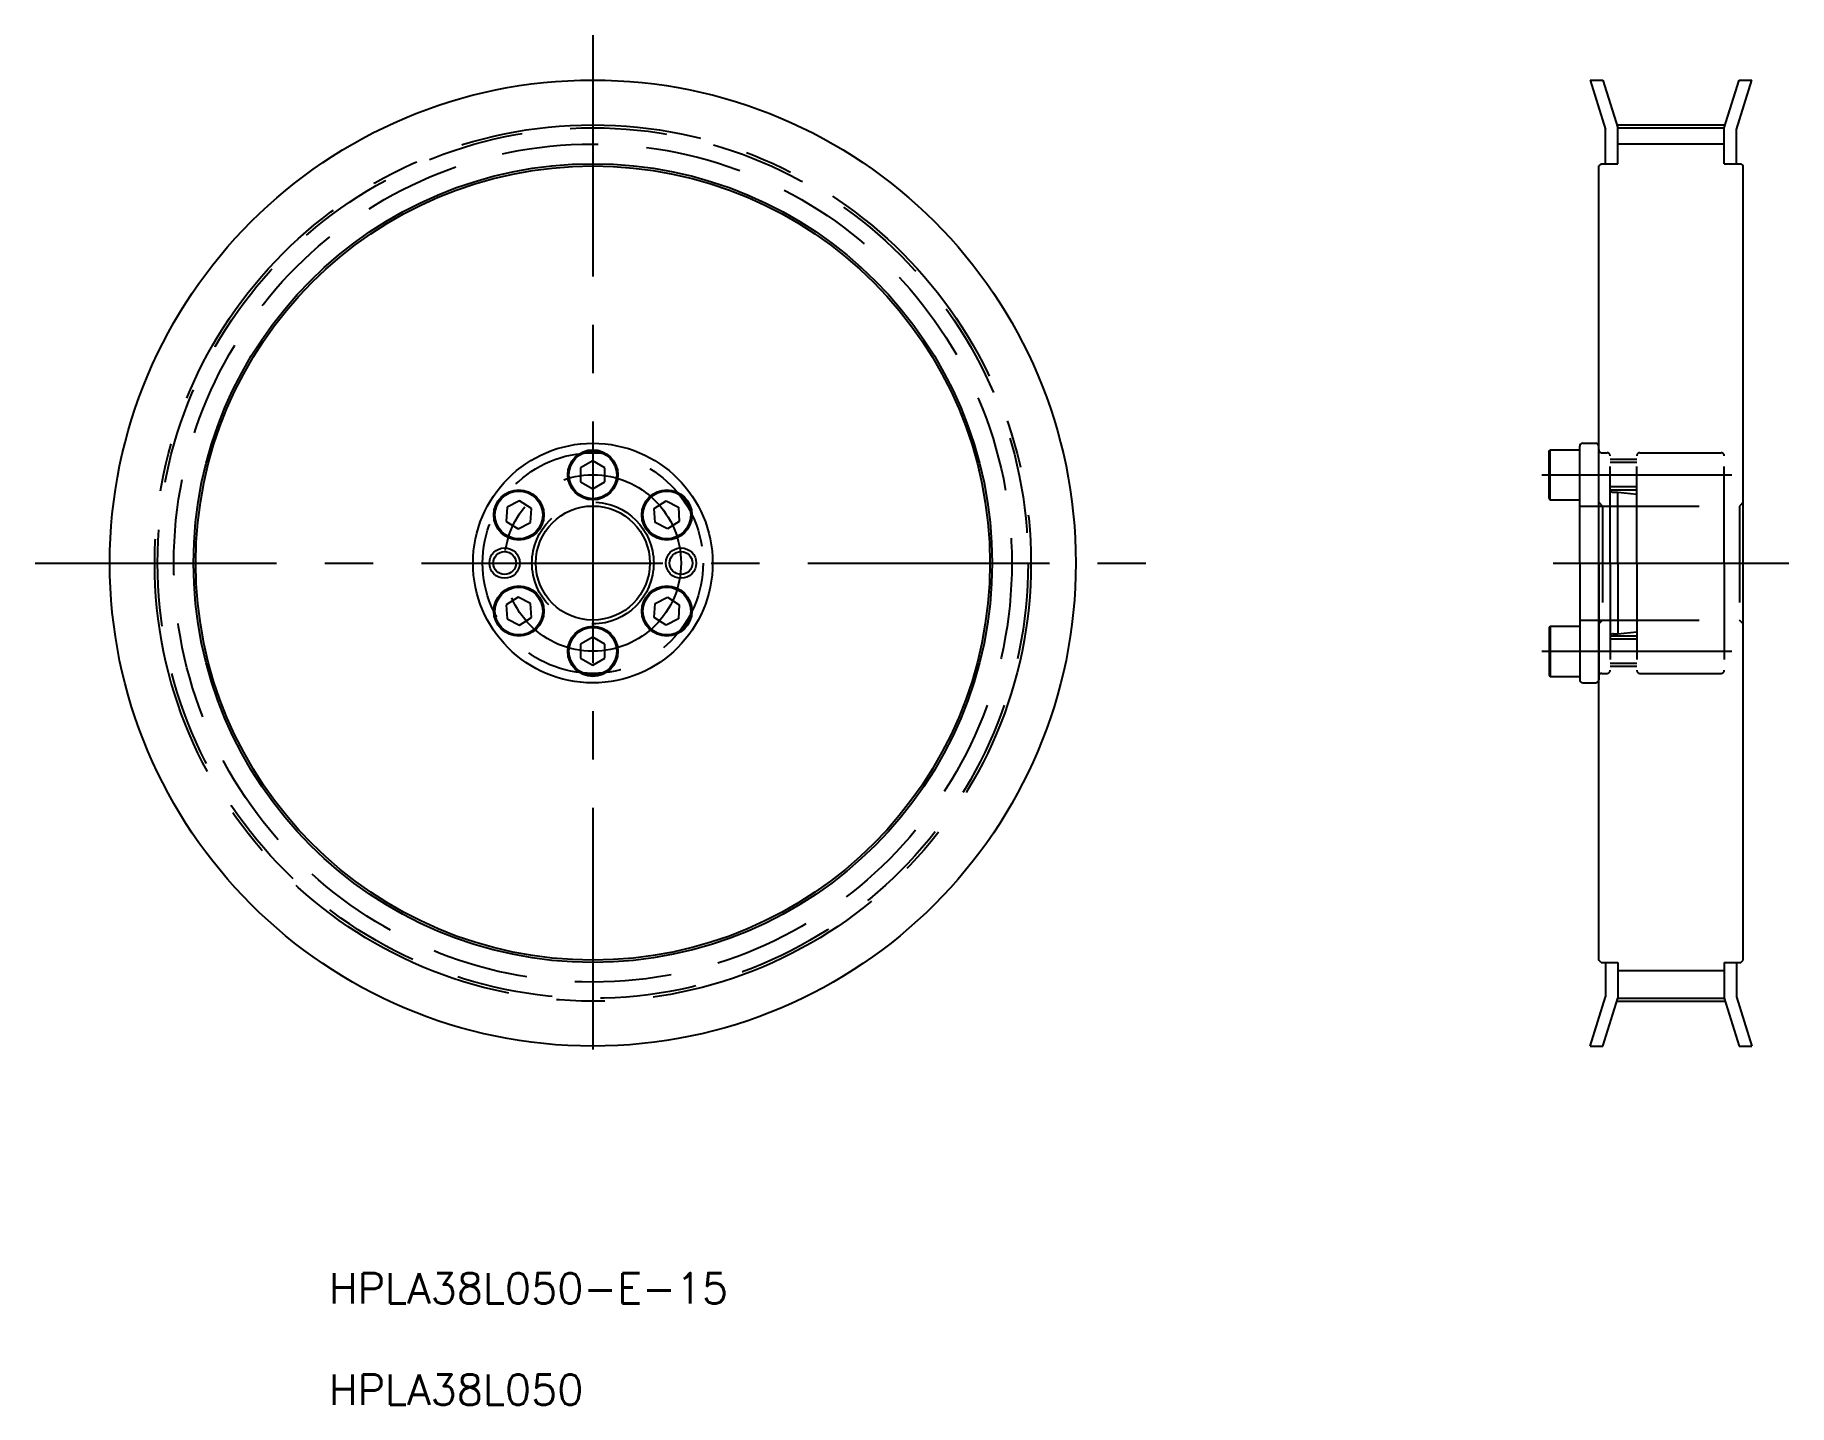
# Model space of a CAD drawing. Extents: x -24 to 207, y -9 to 172.
import ezdxf

# ---------------------------------------------------------------- set-up
doc = ezdxf.new("R2010")
doc.units = 0
doc.linetypes.add('CENTER', pattern=[50.8, 31.75, -6.35, 6.35, -6.35])
doc.linetypes.add('DASHED', pattern=[19.05, 12.7, -6.35])
doc.layers.get('0').update_dxf_attribs({"linetype": 'CONTINUOUS'})
doc.layers.add('CENTER', color=1, linetype='CENTER')
doc.styles.add('MISUMI', font='txt.shx')

# ---------------------------------------------------------------- blocks, each defined once
blk = doc.blocks.new('*U5')
at = {"color": 7, "linetype": 'CONTINUOUS', "style": 'MISUMI'}
for s, p in [('HPLA38L050-E-15', (15.05, 4.8)), ('HPLA38L050', (15.05, -8.54))]:
    blk.add_text(s, height=4, dxfattribs=at).set_placement(p)

msp = doc.modelspace()

# ---------------------------------------------------------------- linework, layer by layer
at = {"color": 7, "linetype": 'CONTINUOUS'}
for p, q in [((180.87, 165.64), (182.88, 159.16)), ((180.87, 165.64), (182.53, 165.64)), ((182.53, 165.64), (184.48, 159.37)), ((198.48, 159.37), (200.44, 165.64)), ((200.08, 159.16), (202.1, 165.64)), ((200.44, 165.64), (202.1, 165.64)), ((182.88, 154.64), (182.88, 159.16)), ((184.48, 159.37), (198.48, 159.37)), ((184.48, 154.64), (184.48, 159.37)), ((198.48, 154.64), (198.48, 159.37)), ((200.08, 154.64), (200.08, 159.16)), ((198.48, 157.77), (198.48, 157.77)), ((198.48, 156.97), (198.48, 156.97)), ((182.28, 154.64), (181.98, 154.34)), ((182.28, 154.64), (184.48, 154.64)), ((198.48, 154.64), (200.68, 154.64)), ((200.68, 154.64), (200.98, 154.34)), ((181.98, 49.94), (181.98, 154.34)), ((200.98, 49.94), (200.98, 154.34)), ((179.88, 117.89), (181.58, 117.89)), ((49.73, 115.59), (48.13, 114.67)), ((51.33, 114.67), (49.73, 115.59)), ((175.48, 116.88), (175.58, 117.04)), ((175.48, 110.61), (175.48, 116.88)), ((175.58, 110.44), (175.58, 117.04)), ((175.58, 117.04), (179.48, 117.04)), ((179.48, 102.14), (179.48, 117.49)), ((179.48, 110.44), (179.48, 117.04)), ((179.48, 111.74), (179.48, 115.74)), ((181.98, 102.14), (181.98, 117.49)), ((48.13, 114.67), (48.13, 112.82)), ((50.53, 115.13), (50.53, 115.13)), ((50.93, 114.9), (50.93, 114.9)), ((51.33, 112.82), (51.33, 114.67)), ((48.13, 112.82), (49.73, 111.9)), ((49.73, 111.9), (51.33, 112.82)), ((38.45, 109.47), (38.35, 107.62)), ((40.1, 110.31), (38.45, 109.47)), ((41.65, 109.3), (40.1, 110.31)), ((41.55, 107.46), (41.65, 109.3)), ((57.81, 109.3), (59.36, 110.31)), ((57.91, 107.46), (57.81, 109.3)), ((59.36, 110.31), (61.01, 109.47)), ((61.01, 109.47), (61.1, 107.62)), ((175.48, 110.61), (175.58, 110.44)), ((175.58, 110.44), (179.48, 110.44)), ((38.35, 107.62), (39.9, 106.62)), ((39.9, 106.62), (41.55, 107.46)), ((59.55, 106.62), (57.91, 107.46)), ((61.1, 107.62), (59.55, 106.62)), ((179.48, 102.14), (179.48, 86.79)), ((181.98, 102.14), (181.98, 86.79)), ((39.9, 97.67), (38.35, 96.67)), ((41.55, 96.83), (39.9, 97.67)), ((57.91, 96.83), (59.55, 97.67)), ((59.55, 97.67), (61.1, 96.67)), ((38.35, 96.67), (38.45, 94.82)), ((38.45, 94.82), (40.1, 93.98)), ((40.1, 93.98), (41.65, 94.99)), ((41.65, 94.99), (41.55, 96.83)), ((57.81, 94.99), (57.91, 96.83)), ((59.36, 93.98), (57.81, 94.99)), ((61.01, 94.82), (59.36, 93.98)), ((61.1, 96.67), (61.01, 94.82)), ((49.73, 92.39), (48.13, 91.47)), ((51.33, 91.47), (49.73, 92.39)), ((175.48, 93.68), (175.58, 93.84)), ((175.48, 93.68), (175.48, 87.41)), ((175.58, 93.84), (179.48, 93.84)), ((175.58, 93.84), (175.58, 87.24)), ((179.48, 93.84), (179.48, 87.24)), ((179.48, 92.54), (179.48, 88.54)), ((48.13, 91.47), (48.13, 89.62)), ((51.33, 89.62), (51.33, 91.47)), ((48.13, 89.62), (49.73, 88.7)), ((49.73, 88.7), (51.33, 89.62)), ((175.48, 87.41), (175.58, 87.24)), ((175.58, 87.24), (179.48, 87.24)), ((179.88, 86.39), (181.58, 86.39)), ((182.28, 49.64), (181.98, 49.94)), ((182.28, 49.64), (184.48, 49.64)), ((182.88, 49.64), (182.88, 45.13)), ((184.48, 49.64), (184.48, 44.92)), ((198.48, 49.64), (200.68, 49.64)), ((198.48, 49.64), (198.48, 44.92)), ((200.08, 49.64), (200.08, 45.13)), ((200.68, 49.64), (200.98, 49.94)), ((180.87, 38.64), (182.88, 45.13)), ((182.53, 38.64), (184.48, 44.92)), ((184.48, 44.92), (198.48, 44.92)), ((198.48, 44.92), (200.44, 38.64)), ((200.08, 45.13), (202.1, 38.64)), ((180.87, 38.64), (182.53, 38.64)), ((200.44, 38.64), (202.1, 38.64))]:
    msp.add_line(p, q, dxfattribs=at)
at = {"color": 3, "linetype": 'CONTINUOUS'}
for p, q in [((184.48, 157.24), (198.48, 157.24)), ((184.48, 48.58), (198.48, 48.58))]:
    msp.add_line(p, q, dxfattribs=at)
at = {"color": 3, "linetype": 'DASHED'}
for p, q in [((182.39, 116.64), (183.08, 116.64)), ((183.48, 102.14), (183.48, 116.24)), ((186.98, 115.74), (183.48, 115.74)), ((186.98, 115.34), (183.48, 115.34)), ((186.98, 102.14), (186.98, 116.24)), ((187.38, 116.64), (198.08, 116.64)), ((198.48, 102.14), (198.48, 116.24)), ((186.98, 112.14), (183.48, 112.14)), ((186.98, 111.74), (183.5, 111.74)), ((183.89, 111.44), (184.48, 111.44)), ((184.48, 111.44), (186.98, 111.19)), ((184.48, 102.14), (184.48, 111.44)), ((179.48, 109.64), (198.48, 109.64)), ((181.98, 110.14), (182.48, 109.64)), ((182.48, 109.64), (200.48, 109.64)), ((182.48, 109.64), (182.48, 94.64)), ((200.98, 110.14), (200.48, 109.64)), ((200.48, 109.64), (200.48, 94.64)), ((183.48, 102.14), (183.48, 88.04)), ((184.48, 102.14), (184.48, 92.84)), ((186.98, 102.14), (186.98, 88.04)), ((198.48, 102.14), (198.48, 88.04)), ((179.48, 94.64), (198.48, 94.64)), ((181.98, 94.14), (182.48, 94.64)), ((182.48, 94.64), (200.48, 94.64)), ((200.98, 94.14), (200.48, 94.64)), ((186.98, 92.54), (183.5, 92.54)), ((183.89, 92.84), (184.48, 92.84)), ((184.48, 92.84), (186.98, 93.09)), ((186.98, 92.14), (183.48, 92.14)), ((182.39, 87.64), (183.08, 87.64)), ((186.98, 88.94), (183.48, 88.94)), ((186.98, 88.54), (183.48, 88.54)), ((187.38, 87.64), (198.08, 87.64))]:
    msp.add_line(p, q, dxfattribs=at)
at = {"color": 7, "linetype": 'CONTINUOUS'}
for centre, radius in [((49.73, 102.14), 63.5), ((49.73, 102.14), 52.5), ((49.73, 102.14), 52.2), ((49.73, 102.14), 15.75), ((49.73, 113.74), 3.3), ((49.73, 113.74), 3.14), ((40, 108.46), 3.3), ((40, 108.46), 3.14), ((59.46, 108.46), 3.3), ((59.46, 108.46), 3.14), ((49.73, 102.14), 7.5), ((38.13, 102.14), 1.5), ((61.33, 102.14), 1.5), ((40, 95.83), 3.3), ((40, 95.83), 3.14), ((59.46, 95.83), 3.3), ((59.46, 95.83), 3.14), ((49.73, 90.54), 3.3), ((49.73, 90.54), 3.14)]:
    msp.add_circle(centre, radius, dxfattribs=at)
at = {"color": 3, "linetype": 'DASHED'}
for radius in [57.22, 55.09, 14.5, 8]:
    msp.add_circle((49.73, 102.14), radius, dxfattribs=at)
at = {"color": 3}
for centre in [(38.13, 102.14), (61.33, 102.14)]:
    msp.add_circle(centre, 2, dxfattribs=at)
at = {"color": 7, "linetype": 'CONTINUOUS'}
for centre, start, end in [((179.88, 117.49), 90, 180), ((181.58, 117.49), 0, 90), ((179.88, 86.79), 180, 270), ((181.58, 86.79), 270, 0)]:
    msp.add_arc(centre, 0.4, start, end, dxfattribs=at)
at = {"color": 3, "linetype": 'DASHED'}
for centre, radius, start, end in [((182.39, 117.05), 0.41, 180, 270), ((183.08, 116.24), 0.4, 0, 90), ((187.38, 116.24), 0.4, 90, 180), ((198.08, 116.24), 0.4, 0, 90), ((183.89, 111.85), 0.41, 180, 270), ((183.89, 92.43), 0.41, 90, 180), ((182.39, 87.23), 0.41, 90, 180), ((183.08, 88.04), 0.4, 270, 0), ((187.38, 88.04), 0.4, 180, 270), ((198.08, 88.04), 0.4, 270, 0)]:
    msp.add_arc(centre, radius, start, end, dxfattribs=at)
at = {"layer": 'CENTER', "color": 1, "linetype": 'CENTER'}
for p, q in [((49.73, 171.55), (49.73, 32.06)), ((184.38, 159.75), (198.58, 159.75)), ((174.48, 113.74), (199.48, 113.74)), ((-23.6, 102.14), (122.83, 102.14)), ((175.98, 102.14), (206.98, 102.14)), ((174.48, 90.54), (199.48, 90.54)), ((184.38, 44.54), (198.58, 44.54))]:
    msp.add_line(p, q, dxfattribs=at)
for radius in [57.6, 11.6]:
    msp.add_circle((49.73, 102.14), radius, dxfattribs=at)

# ---------------------------------------------------------------- block references
at = {"color": 7, "linetype": 'CONTINUOUS'}
msp.add_blockref('*U5', (0, 0), dxfattribs=at)

doc.saveas('drawing.dxf')
